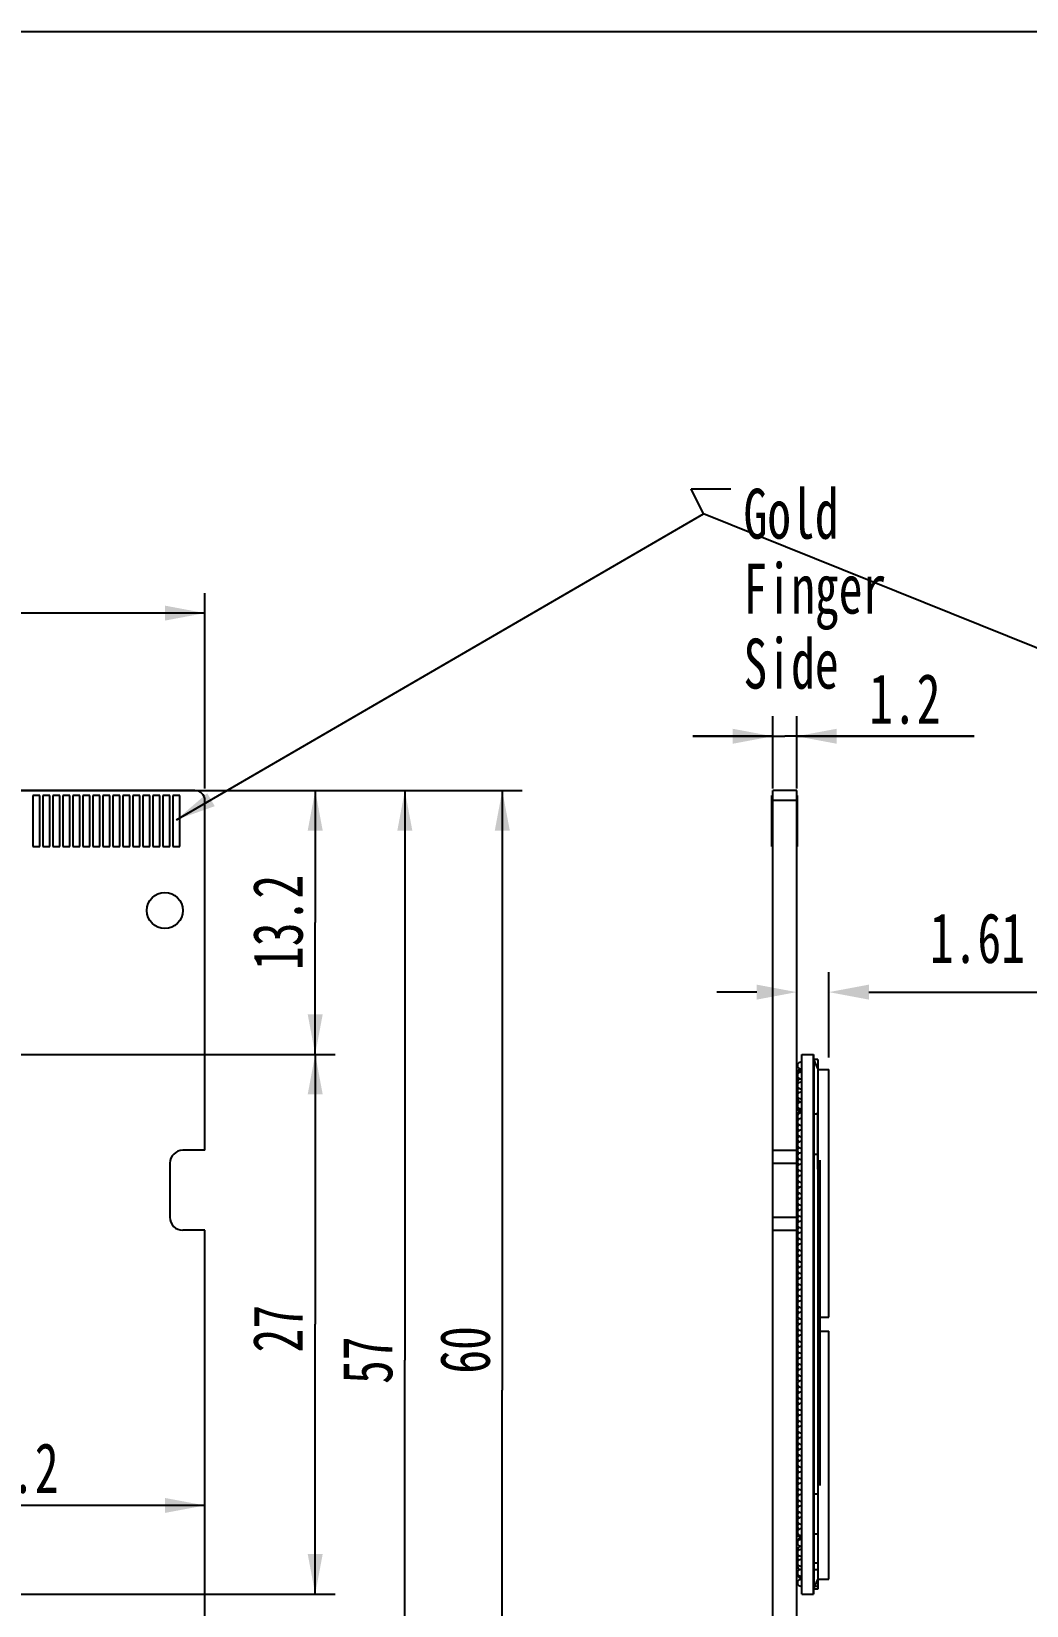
# Model space of a CAD drawing. Header units: millimetres. Extents: x 0 to 404, y 102 to 364.
# Drawn here: x 121.3 to 171.1, y 285.5 to 364.2 of the extents above; entities that cross this region are included whole.
import ezdxf

# ---------------------------------------------------------------- set-up
doc = ezdxf.new("R2010")
doc.units = ezdxf.units.MM
doc.header["$LTSCALE"] = 30.734
doc.header["$PDMODE"] = 3
doc.header["$PDSIZE"] = 0.3
doc.layers.get('0').update_dxf_attribs({"linetype": 'CONTINUOUS'})
doc.layers.get('Defpoints').update_dxf_attribs({"linetype": 'CONTINUOUS'})
for name, color, linetype in [('02___PRT_ALL_AXES', 7, 'CONTINUOUS'), ('03___PRT_ALL_CURVES', 7, 'CONTINUOUS'), ('NONE', 7, 'CONTINUOUS')]:
    doc.layers.add(name, color=color, linetype=linetype)
doc.styles.get("Standard").update_dxf_attribs({"font": 'txt', "width": 0.7})
doc.dimstyles.new('DIMSTYLE_4', dxfattribs={"dimtxt": 2.5, "dimasz": 2, "dimexe": 1, "dimexo": 0.6, "dimtad": 1, "dimdsep": 46, "dimtxsty": 'STANDARD', "dimblk": '_FILLED', "dimblk1": '_FILLED', "dimblk2": '_FILLED', "dimcen": 0.09, "dimazin": 2, "dimtp": 0.01, "dimtm": 0.01, "dimtfac": 1, "dimtofl": 0, "dimtmove": 0, "dimatfit": 3, "dimldrblk": '_FILLED', "dimfxl": 1, "dimtolj": 1, "dimarcsym": 0})
doc.dimstyles.get("Standard").update_dxf_attribs({"dimtxt": 2.5, "dimasz": 2, "dimexe": 1, "dimexo": 0.6, "dimtad": 1, "dimdsep": 46, "dimtxsty": 'STANDARD', "dimblk": '_FILLED', "dimblk1": '_FILLED', "dimblk2": '_FILLED', "dimcen": 0.09, "dimazin": 2, "dimtol": 1, "dimtp": 0.01, "dimtm": 0.01, "dimtfac": 1, "dimtofl": 0, "dimtmove": 0, "dimatfit": 3, "dimldrblk": '_FILLED', "dimfxl": 1, "dimtolj": 1, "dimarcsym": 0})

# ---------------------------------------------------------------- blocks, each defined once
blk = doc.blocks.new('_FILLED')
at = {"color": 0, "linetype": 'ByBlock'}
blk.add_solid([(0, 0), (-1, 0.1875), (-1, -0.1875)], dxfattribs=at)
blk = doc.blocks.new('*D6')
at = {"color": 2, "linetype": 'Continuous', "transparency": 16777216}
for p, q in [((60.361, 326.366), (60.361, 336.144)), ((129.961, 326.366), (129.961, 336.144)), ((60.361, 335.144), (95.161, 335.144)), ((129.961, 335.144), (95.161, 335.144))]:
    blk.add_line(p, q, dxfattribs=at)
at = {"color": 2, "linetype": 'Continuous', "transparency": 16777216, "xscale": 2, "yscale": 2, "zscale": 2, "rotation": 180}
blk.add_blockref('_FILLED', (60.361, 335.144), dxfattribs=at)
at = {"color": 2, "linetype": 'Continuous', "transparency": 16777216, "xscale": 2, "yscale": 2, "zscale": 2}
blk.add_blockref('_FILLED', (129.961, 335.144), dxfattribs=at)
at = {"color": 2, "linetype": 'Continuous', "transparency": 16777216, "insert": (95.161, 338.269), "char_height": 2.5, "width": 7, "attachment_point": 2, "line_spacing_factor": 0.9}
blk.add_mtext('69.6', dxfattribs=at)
blk = doc.blocks.new('*D10')
at = {"color": 2, "linetype": 'Continuous', "transparency": 16777216}
for p, q in [((130.061, 326.266), (140.965, 326.266)), ((139.965, 326.266), (139.965, 297.766)), ((139.965, 269.266), (139.965, 297.766)), ((127.561, 269.266), (140.965, 269.266))]:
    blk.add_line(p, q, dxfattribs=at)
at = {"color": 2, "linetype": 'Continuous', "transparency": 16777216, "xscale": 2, "yscale": 2, "zscale": 2}
for p, rotation in [((139.965, 326.266), 90), ((139.965, 269.266), 270)]:
    blk.add_blockref('_FILLED', p, dxfattribs=dict(at, rotation=rotation))
at = {"color": 2, "linetype": 'Continuous', "transparency": 16777216, "insert": (136.84, 297.766), "char_height": 2.5, "width": 3.5, "attachment_point": 2, "rotation": 90, "line_spacing_factor": 0.9}
blk.add_mtext('57', dxfattribs=at)
blk = doc.blocks.new('*D12')
at = {"color": 2, "linetype": 'Continuous', "transparency": 16777216}
for p, q in [((91.511, 326.266), (136.481, 326.266)), ((135.481, 326.266), (135.481, 319.666)), ((135.481, 313.066), (135.481, 319.666)), ((110.361, 313.066), (136.481, 313.066))]:
    blk.add_line(p, q, dxfattribs=at)
at = {"color": 2, "linetype": 'Continuous', "transparency": 16777216, "xscale": 2, "yscale": 2, "zscale": 2}
for p, rotation in [((135.481, 326.266), 90), ((135.481, 313.066), 270)]:
    blk.add_blockref('_FILLED', p, dxfattribs=dict(at, rotation=rotation))
at = {"color": 2, "linetype": 'Continuous', "transparency": 16777216, "insert": (132.356, 319.666), "char_height": 2.5, "width": 7, "attachment_point": 2, "rotation": 90, "line_spacing_factor": 0.9}
blk.add_mtext('13.2', dxfattribs=at)
blk = doc.blocks.new('*D13')
at = {"color": 2, "linetype": 'Continuous', "transparency": 16777216}
for p, q in [((110.361, 313.066), (136.481, 313.066)), ((135.481, 313.066), (135.481, 299.566)), ((135.481, 286.066), (135.481, 299.566)), ((110.361, 286.066), (136.481, 286.066))]:
    blk.add_line(p, q, dxfattribs=at)
at = {"color": 2, "linetype": 'Continuous', "transparency": 16777216, "xscale": 2, "yscale": 2, "zscale": 2}
for p, rotation in [((135.481, 313.066), 90), ((135.481, 286.066), 270)]:
    blk.add_blockref('_FILLED', p, dxfattribs=dict(at, rotation=rotation))
at = {"color": 2, "linetype": 'Continuous', "transparency": 16777216, "insert": (132.356, 299.341), "char_height": 2.5, "width": 3.5, "attachment_point": 2, "rotation": 90, "line_spacing_factor": 0.9}
blk.add_mtext('27', dxfattribs=at)
blk = doc.blocks.new('*D15')
at = {"color": 2, "linetype": 'Continuous', "transparency": 16777216}
for p in [(109.761, 290.497), (129.961, 290.497)]:
    blk.add_line(p, (119.861, 290.497), dxfattribs=at)
at = {"color": 2, "linetype": 'Continuous', "transparency": 16777216, "xscale": 2, "yscale": 2, "zscale": 2, "rotation": 180}
blk.add_blockref('_FILLED', (109.761, 290.497), dxfattribs=at)
at = {"color": 2, "linetype": 'Continuous', "transparency": 16777216, "xscale": 2, "yscale": 2, "zscale": 2}
blk.add_blockref('_FILLED', (129.961, 290.497), dxfattribs=at)
at = {"color": 2, "linetype": 'Continuous', "transparency": 16777216, "insert": (120.262, 293.622), "char_height": 2.5, "width": 7, "attachment_point": 2, "line_spacing_factor": 0.9}
blk.add_mtext('20.2', dxfattribs=at)
blk = doc.blocks.new('*D16')
at = {"color": 2, "linetype": 'Continuous', "transparency": 16777216}
for p, q in [((158.37, 326.366), (158.37, 329.982)), ((159.57, 326.366), (159.57, 329.982)), ((158.37, 328.982), (154.37, 328.982)), ((154.37, 328.982), (158.97, 328.982)), ((168.442, 328.982), (158.97, 328.982)), ((159.57, 328.982), (168.442, 328.982))]:
    blk.add_line(p, q, dxfattribs=at)
at = {"color": 2, "linetype": 'Continuous', "transparency": 16777216, "xscale": 2, "yscale": 2, "zscale": 2}
blk.add_blockref('_FILLED', (158.37, 328.982), dxfattribs=at)
at = {"color": 2, "linetype": 'Continuous', "transparency": 16777216, "xscale": 2, "yscale": 2, "zscale": 2, "rotation": 180}
blk.add_blockref('_FILLED', (159.57, 328.982), dxfattribs=at)
at = {"color": 2, "linetype": 'Continuous', "transparency": 16777216, "insert": (163.192, 332.107), "char_height": 2.5, "width": 5.25, "attachment_point": 1, "line_spacing_factor": 0.9}
blk.add_mtext('1.2', dxfattribs=at)
blk = doc.blocks.new('*D26')
at = {"color": 2, "linetype": 'Continuous', "transparency": 16777216}
for p, q in [((130.061, 326.266), (145.841, 326.266)), ((144.841, 326.266), (144.841, 296.266)), ((144.841, 266.266), (144.841, 296.266)), ((127.561, 266.266), (145.841, 266.266))]:
    blk.add_line(p, q, dxfattribs=at)
at = {"color": 2, "linetype": 'Continuous', "transparency": 16777216, "xscale": 2, "yscale": 2, "zscale": 2}
for p, rotation in [((144.841, 326.266), 90), ((144.841, 266.266), 270)]:
    blk.add_blockref('_FILLED', p, dxfattribs=dict(at, rotation=rotation))
at = {"color": 2, "linetype": 'Continuous', "transparency": 16777216, "insert": (141.716, 298.278), "char_height": 2.5, "width": 3.5, "attachment_point": 2, "rotation": 90, "line_spacing_factor": 0.9}
blk.add_mtext('60', dxfattribs=at)
blk = doc.blocks.new('*D43')
at = {"color": 0, "linetype": 'Continuous', "lineweight": -2, "transparency": 16777216}
for p, q in [((159.57, 308.866), (159.57, 317.18)), ((161.181, 312.916), (161.181, 317.18)), ((157.57, 316.18), (155.57, 316.18)), ((163.181, 316.18), (177.94, 316.18))]:
    blk.add_line(p, q, dxfattribs=at)
at = {"layer": 'Defpoints', "color": 0, "linetype": 'Continuous', "transparency": 16777216}
for p in [(161.181, 316.18), (161.181, 312.316), (159.57, 308.266)]:
    blk.add_point(p, dxfattribs=at)
at = {"color": 0, "linetype": 'Continuous', "lineweight": -2, "transparency": 16777216, "xscale": 2, "yscale": 2, "zscale": 2}
blk.add_blockref('_FILLED', (159.57, 316.18), dxfattribs=at)
at = {"color": 0, "linetype": 'Continuous', "lineweight": -2, "transparency": 16777216, "xscale": 2, "yscale": 2, "zscale": 2, "rotation": 180}
blk.add_blockref('_FILLED', (161.181, 316.18), dxfattribs=at)
at = {"color": 0, "linetype": 'Continuous', "transparency": 16777216, "insert": (166.232, 320.138), "char_height": 2.5, "attachment_point": 1, "line_spacing_factor": 0.9}
blk.add_mtext('\\A1;1.61 DDR', dxfattribs=at)

msp = doc.modelspace()

# ---------------------------------------------------------------- linework, layer by layer
at = {"color": 7, "linetype": 'Continuous'}
for p, q in [((0, 364.244), (403.732, 364.244)), ((129.461, 326.266), (92.411, 326.266)), ((158.37, 266.266), (158.37, 326.266)), ((159.57, 326.266), (158.37, 326.266)), ((159.57, 266.266), (159.57, 326.266)), ((121.361, 326.016), (121.361, 323.466)), ((121.711, 326.016), (121.361, 326.016)), ((121.711, 323.466), (121.711, 326.016)), ((121.861, 326.016), (121.861, 323.466)), ((122.211, 326.016), (121.861, 326.016)), ((122.211, 323.466), (122.211, 326.016)), ((122.361, 326.016), (122.361, 323.466)), ((122.711, 326.016), (122.361, 326.016)), ((122.711, 323.466), (122.711, 326.016)), ((122.861, 326.016), (122.861, 323.466)), ((123.211, 326.016), (122.861, 326.016)), ((123.211, 323.466), (123.211, 326.016)), ((123.361, 326.016), (123.361, 323.466)), ((123.711, 326.016), (123.361, 326.016)), ((123.711, 323.466), (123.711, 326.016)), ((123.861, 326.016), (123.861, 323.466)), ((124.211, 326.016), (123.861, 326.016)), ((124.211, 323.466), (124.211, 326.016)), ((124.361, 326.016), (124.361, 323.466)), ((124.711, 326.016), (124.361, 326.016)), ((124.711, 323.466), (124.711, 326.016)), ((124.861, 326.016), (124.861, 323.466)), ((125.211, 326.016), (124.861, 326.016)), ((125.211, 323.466), (125.211, 326.016)), ((125.361, 326.016), (125.361, 323.466)), ((125.711, 326.016), (125.361, 326.016)), ((125.711, 323.466), (125.711, 326.016)), ((125.861, 326.016), (125.861, 323.466)), ((126.211, 326.016), (125.861, 326.016)), ((126.211, 323.466), (126.211, 326.016)), ((126.711, 326.016), (126.361, 326.016)), ((126.361, 326.016), (126.361, 323.466)), ((126.711, 323.466), (126.711, 326.016)), ((127.211, 326.016), (126.861, 326.016)), ((126.861, 326.016), (126.861, 323.466)), ((127.211, 323.466), (127.211, 326.016)), ((127.711, 326.016), (127.361, 326.016)), ((127.361, 326.016), (127.361, 323.466)), ((127.711, 323.466), (127.711, 326.016)), ((128.211, 326.016), (127.861, 326.016)), ((127.861, 326.016), (127.861, 323.466)), ((128.211, 323.466), (128.211, 326.016)), ((128.711, 326.016), (128.361, 326.016)), ((128.361, 326.016), (128.361, 323.466)), ((128.711, 323.466), (128.711, 326.016)), ((129.961, 308.266), (129.961, 325.766)), ((158.32, 323.466), (158.32, 326.016)), ((158.37, 326.016), (158.32, 326.016)), ((159.57, 325.766), (158.37, 325.766)), ((159.57, 326.016), (159.6, 326.016)), ((159.6, 326.016), (159.6, 323.466)), ((121.361, 323.466), (121.711, 323.466)), ((121.861, 323.466), (122.211, 323.466)), ((122.361, 323.466), (122.711, 323.466)), ((122.861, 323.466), (123.211, 323.466)), ((123.361, 323.466), (123.711, 323.466)), ((123.861, 323.466), (124.211, 323.466)), ((124.361, 323.466), (124.711, 323.466)), ((124.861, 323.466), (125.211, 323.466)), ((125.361, 323.466), (125.711, 323.466)), ((125.861, 323.466), (126.211, 323.466)), ((126.361, 323.466), (126.711, 323.466)), ((126.861, 323.466), (127.211, 323.466)), ((127.361, 323.466), (127.711, 323.466)), ((127.861, 323.466), (128.211, 323.466)), ((128.361, 323.466), (128.711, 323.466)), ((158.37, 323.466), (158.32, 323.466)), ((159.57, 323.466), (159.6, 323.466)), ((129.961, 308.266), (128.861, 308.266)), ((128.211, 307.623), (128.211, 304.923)), ((129.961, 304.266), (128.861, 304.266)), ((129.961, 269.266), (129.961, 304.266))]:
    msp.add_line(p, q, dxfattribs=at)
at = {"color": 0, "linetype": 'Continuous'}
for p, q in [((159.82, 286.066), (159.82, 313.066)), ((159.82, 313.066), (160.404, 313.066)), ((160.404, 286.066), (160.404, 313.066)), ((160.404, 312.816), (160.619, 312.333)), ((160.424, 312.816), (160.404, 312.816)), ((160.424, 312.816), (160.424, 312.771)), ((160.619, 312.333), (160.619, 286.799)), ((160.619, 312.316), (161.181, 312.316)), ((161.181, 299.916), (161.181, 312.316)), ((158.37, 308.266), (159.57, 308.266)), ((158.37, 307.616), (159.57, 307.616)), ((158.37, 304.916), (159.57, 304.916)), ((158.37, 304.266), (159.57, 304.266)), ((159.57, 304.574), (159.611, 304.574)), ((159.57, 303.964), (159.611, 303.964)), ((159.57, 300.299), (159.611, 300.299)), ((160.619, 299.916), (161.181, 299.916)), ((160.719, 299.216), (160.719, 299.916)), ((159.57, 298.834), (159.611, 298.834)), ((160.619, 299.216), (161.181, 299.216)), ((161.181, 286.816), (161.181, 299.216)), ((159.57, 294.884), (159.611, 294.884)), ((159.57, 294.274), (159.611, 294.274)), ((160.404, 286.316), (160.619, 286.799)), ((160.619, 286.816), (161.181, 286.816)), ((159.82, 286.066), (160.404, 286.066)), ((160.404, 286.316), (160.424, 286.316)), ((160.424, 286.361), (160.424, 286.316))]:
    msp.add_line(p, q, dxfattribs=at)
at = {"color": 7, "linetype": 'Continuous'}
for centre, radius, start, end in [((129.461, 325.766), 0.5, 0, 90), ((128.861, 307.616), 0.65, 90, 179.35757), ((128.861, 304.916), 0.65, 179.35757, 270)]:
    msp.add_arc(centre, radius, start, end, dxfattribs=at)
at = {"color": 0, "linetype": 'Continuous'}
for centre, start, end in [((159.776, 312.506), 74.62947, 285.37053), ((159.776, 312.152), 74.62947, 189.94205), ((159.776, 312.095), 74.62947, 195.65949), ((159.776, 312.006), 74.62947, 285.37053), ((159.776, 311.798), 141.12711, 200.20644), ((159.776, 311.684), 104.21884, 212.59137), ((159.776, 311.506), 74.62947, 285.37053), ((159.776, 311.444), 169.23532, 210.99902), ((159.776, 311.273), 135.45296, 233.66537), ((159.776, 311.09), 146.39395, 194.78364), ((159.776, 311.006), 74.62947, 285.37053), ((159.776, 311.684), 74.62947, 75.77236), ((159.776, 310.862), 154.2512, 285.37053), ((159.776, 310.736), 157.62643, 223.89756), ((159.776, 310.506), 74.62947, 285.37053), ((159.776, 310.451), 170.55533, 285.37053), ((159.776, 310.382), 167.90984, 285.37053), ((159.776, 310.041), 74.62947, 192.59786), ((159.776, 309.969), 74.62947, 239.21116), ((159.776, 310.028), 177.83937, 190.32375), ((159.776, 310.008), 176.56332, 186.77333), ((159.776, 309.684), 74.62947, 285.37053), ((159.776, 309.674), 178.28647, 184.91717), ((159.776, 309.646), 173.40266, 228.05981), ((159.776, 309.654), 176.56332, 181.4403), ((159.776, 309.63), 177.23649, 224.06591), ((159.776, 309.399), 120.77697, 239.21116), ((159.776, 309.32), 166.23608, 197.83968), ((159.776, 309.3), 176.56332, 194.29641), ((159.776, 309.219), 147.02545, 198.52435), ((159.776, 309.114), 74.62947, 285.37053), ((159.776, 309.076), 173.40615, 228.06463), ((159.776, 308.966), 160.59587, 204.39874), ((159.776, 308.829), 120.77697, 239.21116), ((159.776, 308.946), 176.56332, 200.79556), ((159.776, 308.808), 176.37319, 232.66856), ((159.776, 308.612), 143.7609, 191.95201), ((159.776, 308.544), 74.62947, 285.37053), ((159.776, 308.592), 176.56332, 188.32287), ((159.776, 308.506), 173.40615, 228.06463), ((159.776, 308.397), 160.77799, 204.60294), ((159.776, 308.259), 120.77697, 239.21116), ((159.776, 308.258), 179.82908, 235.06216), ((159.776, 308.238), 176.56332, 229.40829), ((159.776, 307.974), 74.62947, 285.37053), ((159.776, 307.986), 124.62643, 182.12231), ((159.776, 307.936), 173.40615, 228.06463), ((159.776, 307.904), 174.51422, 220.43971), ((159.776, 307.884), 176.56332, 216.07748), ((159.776, 307.689), 120.77697, 239.21116), ((159.776, 307.53), 151.33867, 202.43188), ((159.776, 307.404), 74.62947, 285.37053), ((159.776, 307.176), 136.58055, 189.96024), ((159.776, 307.119), 120.77697, 239.21116), ((159.776, 306.834), 74.62947, 285.37053), ((159.776, 306.822), 177.94261, 235.39211), ((159.776, 306.549), 120.77697, 239.21116), ((159.776, 306.468), 165.88589, 217.96596), ((159.776, 306.264), 74.62947, 285.37053), ((159.776, 306.114), 153.0254, 203.99581), ((159.776, 305.979), 120.77697, 239.21116), ((159.776, 305.76), 138.63121, 191.59162), ((159.776, 305.694), 74.62947, 285.37053), ((159.776, 305.409), 120.77697, 239.21116), ((159.776, 305.406), 179.48695, 238.20296), ((159.776, 305.124), 74.62947, 285.37053), ((159.776, 305.052), 167.46824, 219.98128), ((159.776, 304.839), 120.77697, 239.21116), ((159.776, 304.698), 154.75611, 205.81683), ((159.776, 304.554), 74.62947, 285.37053), ((159.776, 304.269), 120.77697, 239.21116), ((159.776, 303.984), 74.62947, 285.37053), ((159.776, 303.699), 120.77697, 239.21116), ((159.776, 303.636), 169.05873, 222.03962), ((159.776, 303.414), 74.62947, 285.37053), ((159.776, 303.282), 156.53994, 207.59386), ((159.776, 303.129), 120.77697, 239.21116), ((159.776, 302.928), 142.68128, 194.78364), ((159.776, 302.844), 74.62947, 285.37053), ((159.776, 302.574), 125.50342, 182.62818), ((159.776, 302.559), 120.77697, 239.21116), ((159.776, 302.274), 74.62947, 285.37053), ((159.776, 302.22), 170.64293, 224.13782), ((159.776, 301.989), 120.77697, 239.21116), ((159.776, 301.866), 158.22656, 209.30848), ((159.776, 301.704), 74.62947, 285.37053), ((159.776, 301.512), 144.6014, 196.25585), ((159.776, 301.419), 120.77697, 239.21116), ((159.776, 301.134), 74.62947, 285.37053), ((159.776, 301.158), 128.10249, 184.19128), ((159.776, 300.849), 120.77697, 239.21116), ((159.776, 300.804), 172.21367, 226.3968), ((159.776, 300.564), 74.62947, 285.37053), ((159.776, 300.45), 159.83787, 211.05609), ((159.776, 300.279), 120.77697, 239.21116), ((159.776, 299.994), 74.62947, 285.37053), ((159.776, 299.709), 120.77697, 239.21116), ((159.776, 299.424), 74.62947, 285.37053), ((159.776, 299.139), 120.77697, 239.21116), ((159.776, 298.854), 74.62947, 285.37053), ((159.776, 298.68), 148.30563, 199.68732), ((159.776, 298.569), 120.77697, 239.21116), ((159.776, 298.284), 74.62947, 285.37053), ((159.776, 298.326), 132.87056, 187.28626), ((159.776, 297.999), 120.77697, 239.21116), ((159.776, 297.972), 175.35142, 231.08698), ((159.776, 297.714), 74.62947, 285.37053), ((159.776, 297.618), 163.1337, 214.79673), ((159.776, 297.429), 120.77697, 239.21116), ((159.776, 297.264), 150.15877, 201.34415), ((159.776, 297.144), 74.62947, 285.37053), ((159.776, 296.91), 135.12058, 188.86851), ((159.776, 296.859), 120.77697, 239.21116), ((159.776, 296.574), 74.62947, 285.37053), ((159.776, 296.556), 176.90872, 233.57322), ((159.776, 296.289), 120.77697, 239.21116), ((159.776, 296.202), 164.84263, 216.69896), ((159.776, 296.004), 74.62947, 285.37053), ((159.776, 295.848), 151.89645, 202.96618), ((159.776, 295.719), 120.77697, 239.21116), ((159.776, 295.494), 137.27201, 190.50535), ((159.776, 295.434), 74.62947, 285.37053), ((159.776, 295.149), 120.77697, 239.21116), ((159.776, 295.14), 178.45825, 236.28524), ((159.776, 294.864), 74.62947, 285.37053), ((159.776, 294.579), 120.77697, 239.21116), ((159.776, 294.294), 74.62947, 285.37053), ((159.776, 294.078), 139.32163, 192.13181), ((159.776, 294.009), 120.77697, 239.21116), ((159.776, 293.724), 74.62947, 285.37053), ((159.776, 293.439), 120.77697, 239.21116), ((159.776, 293.37), 167.99821, 220.66896), ((159.776, 293.154), 74.62947, 285.37053), ((159.776, 293.016), 155.34399, 206.41556), ((159.776, 292.869), 120.77697, 239.21116), ((159.776, 292.662), 141.34766, 193.73468), ((159.776, 292.584), 74.62947, 285.37053), ((159.776, 292.308), 123.7037, 181.58036), ((159.776, 292.299), 120.77697, 239.21116), ((159.776, 292.014), 74.62947, 285.37053), ((159.776, 291.954), 169.5882, 222.71813), ((159.776, 291.729), 120.77697, 239.21116), ((159.776, 291.6), 157.14848, 208.17234), ((159.776, 291.444), 74.62947, 285.37053), ((159.776, 291.246), 143.31363, 193.13276), ((159.776, 291.171), 124.71653, 182.17469), ((159.776, 291.159), 120.77697, 239.21116), ((159.776, 291.146), 177.75332, 235.06216), ((159.776, 290.874), 74.62947, 285.37053), ((159.776, 290.892), 130.03509, 183.15037), ((159.776, 290.735), 155.14738, 206.21664), ((159.776, 290.589), 120.77697, 239.21116), ((159.776, 290.538), 171.16711, 220.18753), ((159.776, 290.304), 74.62947, 285.37053), ((159.776, 290.324), 127.05826, 183.51521), ((159.776, 290.184), 158.76019, 209.8993), ((159.776, 290.019), 120.77697, 239.21116), ((159.776, 289.913), 161.32963, 212.8006), ((159.776, 289.734), 74.62947, 285.37053), ((159.776, 289.83), 165.50197, 196.83714), ((159.776, 289.502), 135.69397, 189.28707), ((159.776, 289.449), 120.77697, 239.21116), ((159.776, 289.476), 175.47283, 184.71), ((159.776, 289.444), 179.21297, 237.6595), ((159.776, 289.164), 74.62947, 285.37053), ((159.776, 289.126), 173.43756, 180.70366), ((159.776, 289.122), 172.73876, 185.33094), ((159.776, 289.091), 167.36233, 285.37053), ((159.776, 289.083), 178.4926, 285.37053), ((159.776, 288.68), 74.62947, 189.50545), ((159.776, 288.626), 74.62947, 285.37053), ((159.776, 288.27), 74.62947, 205.73656), ((159.776, 288.126), 74.62947, 285.37053), ((159.776, 287.859), 126.33213, 224.54688), ((159.776, 287.626), 74.62947, 285.37053), ((159.776, 287.448), 147.43595, 255.77915), ((159.776, 287.126), 74.62947, 285.37053), ((159.776, 287.037), 164.48064, 285.37053), ((159.776, 286.626), 74.62947, 285.37053), ((159.776, 287.448), 284.22528, 285.37053)]:
    msp.add_arc(centre, 0.166, start, end, dxfattribs=at)
at = {"layer": '02___PRT_ALL_AXES', "color": 7, "linetype": 'Continuous'}
msp.add_circle((127.961, 320.266), 0.9, dxfattribs=at)
at = {"layer": '03___PRT_ALL_CURVES', "color": 0, "linetype": 'Continuous'}
msp.add_line((159.57, 304.266), (159.57, 308.266), dxfattribs=at)
at = {"layer": 'NONE', "color": 0, "linetype": 'Continuous'}
for p, q in [((160.404, 313.066), (160.404, 286.066)), ((160.424, 312.816), (160.424, 286.316)), ((160.624, 312.816), (160.424, 312.816)), ((160.624, 312.816), (160.624, 312.666)), ((160.624, 312.666), (160.624, 310.166)), ((160.624, 310.066), (160.424, 310.066)), ((160.624, 307.316), (160.624, 310.166)), ((160.424, 308.066), (160.624, 308.066)), ((160.624, 307.316), (160.624, 290.316)), ((160.719, 307.774), (160.719, 291.498)), ((160.624, 291.066), (160.424, 291.066)), ((160.624, 290.316), (160.624, 288.966)), ((160.624, 289.066), (160.424, 289.066)), ((160.624, 288.966), (160.624, 286.466)), ((160.424, 287.623), (160.624, 287.623)), ((160.624, 287.27), (160.424, 287.27)), ((160.424, 286.462), (160.624, 286.462)), ((160.624, 286.316), (160.424, 286.316)), ((160.624, 286.466), (160.624, 286.316))]:
    msp.add_line(p, q, dxfattribs=at)

# ---------------------------------------------------------------- texts
at = {"color": 2, "linetype": 'Continuous', "insert": (156.907, 341.369), "char_height": 2.5, "width": 7, "attachment_point": 1, "line_spacing_factor": 0.9}
msp.add_mtext('{\\fSimSun|b0|i0|c134|p2;Gold Finger Side}', dxfattribs=at)

# ---------------------------------------------------------------- dimensions: what is measured, and where the dimension line sits
at = {"color": 2, "linetype": 'Continuous'}
for base, p1, p2, picture, middle in [((129.961, 335.144), (60.361, 325.766), (129.961, 325.766), '*D6', (95.161, 335.144)), ((129.961, 290.497), (109.761, 286.066), (129.961, 304.266), '*D15', (120.262, 290.497))]:
    dim = msp.add_linear_dim(base=base, p1=p1, p2=p2, dimstyle='DIMSTYLE_4', dxfattribs=at)
    dim.commit()
    dim.dimension.update_dxf_attribs({"geometry": picture, "text_midpoint": middle, "dimtype": 160})
for base, p1, p2, angle, picture, middle in [((158.37, 328.982), (159.57, 325.766), (158.37, 325.766), 180, '*D16', (166.036, 328.982)), ((135.481, 326.266), (109.761, 313.066), (90.911, 326.266), 90, '*D12', (135.481, 319.885)), ((139.965, 269.266), (129.461, 326.266), (126.961, 269.266), 270, '*D10', (139.965, 297.766)), ((144.841, 266.266), (129.461, 326.266), (126.961, 266.266), 270, '*D26', (144.841, 298.278)), ((135.481, 286.066), (109.761, 313.066), (109.761, 286.066), 270, '*D13', (135.481, 299.341))]:
    dim = msp.add_linear_dim(base=base, p1=p1, p2=p2, angle=angle, dimstyle='DIMSTYLE_4', dxfattribs=at)
    dim.commit()
    dim.dimension.update_dxf_attribs({"geometry": picture, "text_midpoint": middle, "dimtype": 160})
dim = msp.add_linear_dim(base=(161.181, 316.18), p1=(159.57, 308.266), p2=(161.181, 312.316), text='<> DDR', dimstyle='DIMSTYLE_4', dxfattribs=at)
dim.commit()
dim.dimension.update_dxf_attribs({"geometry": '*D43', "text_midpoint": (171.774, 316.18), "dimtype": 160})

# ---------------------------------------------------------------- leaders
at = {"color": 2, "linetype": 'Continuous', "annotation_type": 0, "has_hookline": 1, "hookline_direction": 0, "text_width": 7.342}
for points in [[(128.537, 324.803), (154.907, 340.119), (154.282, 341.369), (156.282, 341.369)], [(190.369, 325.817), (154.907, 340.119), (154.282, 341.369), (156.282, 341.369)]]:
    msp.add_leader(points, dimstyle='STANDARD', override={"dimtad": 0}, dxfattribs=at)

doc.saveas('drawing.dxf')
